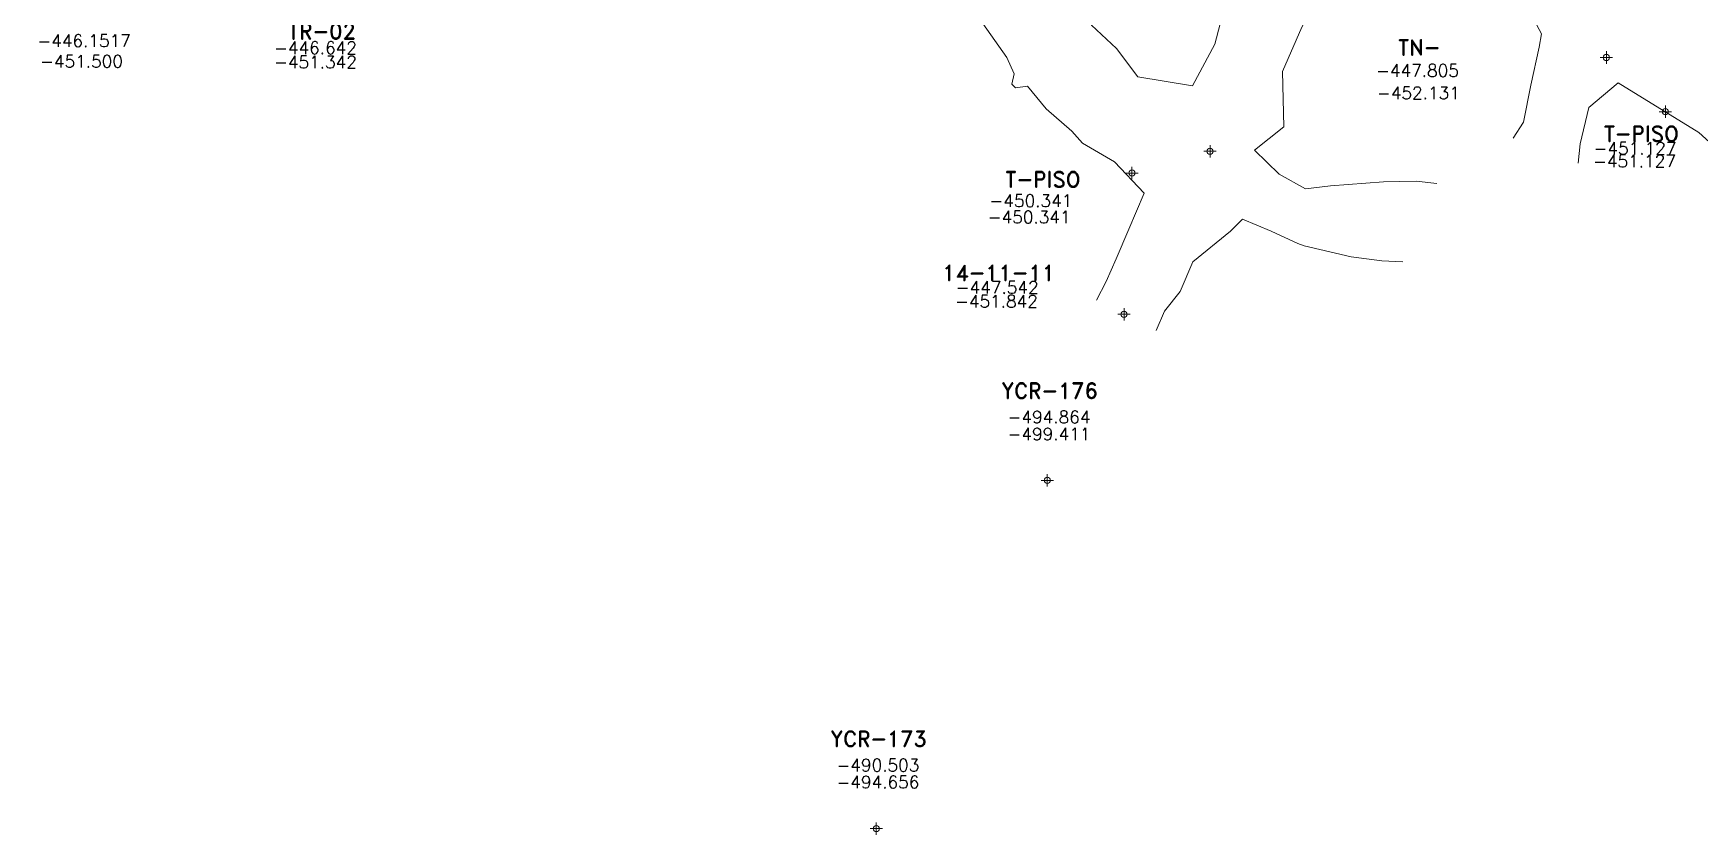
# Model space of a CAD drawing. Extents: x 10550 to 11148, y 0 to 10023.
# Drawn here: x 10682.8 to 10817.3, y 9744.7 to 9809.4 of the extents above; entities that cross this region are included whole.
import ezdxf
from ezdxf.enums import TextEntityAlignment as Align

# ---------------------------------------------------------------- set-up
doc = ezdxf.new("R2010")
doc.units = 0
doc.header["$MEASUREMENT"] = 0
doc.header["$PDMODE"] = 34
doc.header["$PDSIZE"] = 0.5
for name, color, linetype in [('F-510-7775-E-FIC', 104, 'Continuous'), ('F-510-7775-E-SCR', 102, 'Continuous'), ('F-510-7782-W-SCR', 5, 'Continuous'), ('F-510-7784-E-SCR', 152, 'Continuous'), ('F-510-7790-W-FIC', 154, 'Continuous'), ('F-510-7790-W-SCR', 154, 'Continuous'), ('proy2d', 80, 'Continuous')]:
    doc.layers.add(name, color=color, linetype=linetype)
doc.styles.add('ROMAND', font='romand', dxfattribs={"width": 0.7})
doc.styles.add('ROMANS', font='romans.shx', dxfattribs={"width": 1.65})

# ---------------------------------------------------------------- blocks, each defined once
blk = doc.blocks.new('F2')
at = {"lineweight": 0}
blk.add_point((0, 0), dxfattribs=at)
at = {"lineweight": 0, "style": 'ROMAND'}
for tag, height, p in [('NOMBRE', 1.25, (0.2, 6.62)), ('CIELO', 1, (0.14, 4.62)), ('PISO', 1, (0.14, 3.25))]:
    blk.add_attdef(tag, text='', height=height, dxfattribs=at).set_placement(p, align=Align.CENTER)
at = {"lineweight": 0, "style": 'ROMANS', "flags": 1}
for tag, p in [('MINA', (-0.07, -3.26)), ('LOCALIZACION', (-0.07, -4.93)), ('ESTRUCTURA', (-0.07, -6.62)), ('NIVEL', (-0.07, -8.29)), ('OBRA', (-0.07, -10.12)), ('FECHA', (-0.07, -11.79)), ('ATRAS', (-0.07, -13.48)), ('TOPOGRAFO', (2.67, -15.3))]:
    blk.add_attdef(tag, text='', height=1.25, dxfattribs=at).set_placement(p, align=Align.CENTER)

msp = doc.modelspace()

# ---------------------------------------------------------------- linework, layer by layer
at = {"layer": 'F-510-7775-E-SCR', "color": 3, "linetype": 'Continuous', "lineweight": 0}
for points in [[(10804.36, 9808.31, -447.63), (10804.36, 9808.31, -447.63), (10804.55, 9809.4, -446.64), (10803.23, 9811.85, -446.72), (10800.45, 9813.83, -447.29), (10799.43, 9816.03, -447.38), (10798.13, 9817.27, -446.56), (10796.33, 9818.55, -446.95), (10795.03, 9817.96, -447.24), (10792.99, 9819.57, -447.22), (10792.76, 9819.77, -447.22)], [(10804.36, 9808.31, -452.53), (10804.36, 9808.31, -452.53), (10804.55, 9809.4, -452.54), (10803.23, 9811.85, -452.12), (10800.45, 9813.83, -451.89), (10799.43, 9816.03, -451.88), (10798.13, 9817.27, -451.76), (10796.33, 9818.55, -451.85), (10795.03, 9817.96, -451.94), (10792.99, 9819.57, -452.02), (10792.76, 9819.77, -452.02)], [(10802.28, 9800.97, -447.07), (10803.1, 9802.26, -447.06), (10803.71, 9805.24, -446.64), (10804.36, 9808.31, -447.63)], [(10802.28, 9800.97, -452.17), (10803.1, 9802.26, -452.16), (10803.71, 9805.24, -452.44), (10804.36, 9808.31, -452.53)], [(10807.51, 9798.95, -447.07), (10807.67, 9800.5, -447.06), (10808.38, 9803.44, -446.64), (10810.76, 9805.44, -448.33)], [(10807.51, 9798.95, -452.17), (10807.67, 9800.5, -452.16), (10808.38, 9803.44, -452.44), (10810.76, 9805.44, -452.63)], [(10820.17, 9798.78, -447.96), (10817.26, 9801.43, -448.29), (10817.26, 9801.43, -448.29), (10810.76, 9805.44, -448.33), (10810.76, 9805.44, -448.33), (10810.76, 9805.44, -448.33)], [(10820.17, 9798.78, -452.56), (10817.26, 9801.43, -453.19), (10817.26, 9801.43, -453.19), (10810.76, 9805.44, -452.63), (10810.76, 9805.44, -452.63)]]:
    msp.add_polyline3d(points, dxfattribs=at)
at = {"layer": 'F-510-7782-W-SCR', "color": 5, "linetype": 'Continuous', "lineweight": 0, "flags": 128}
for points, elevation in [([(10778.18, 9808.56), (10779.17, 9812.37), (10781.38, 9816.22), (10782.87, 9819.93), (10782.87, 9819.93), (10783.54, 9823.98), (10783.16, 9825.7), (10780.52, 9828.19), (10777.23, 9830.8), (10772.76, 9832.86), (10771.1, 9834.79), (10771.08, 9834.8)], -445.2), ([(10792.76, 9819.77), (10789.36, 9817.31), (10787.31, 9813.83), (10785.2, 9809.93), (10783.65, 9806.35), (10783.65, 9806.35)], -448.33)]:
    msp.add_lwpolyline(points, dxfattribs=dict(at, elevation=elevation))
at = {"layer": 'F-510-7782-W-SCR', "color": 5, "linetype": 'Continuous', "lineweight": 0}
for points in [[(10776.38, 9805.2, -450.97), (10778.18, 9808.57, -451.05)], [(10776.38, 9805.2, -447.17), (10778.18, 9808.56, -445.2)], [(10781.39, 9799.99, -450.98), (10783.77, 9801.88, -450.97), (10783.65, 9806.36, -451.05)], [(10781.39, 9799.99, -446.48), (10783.77, 9801.88, -447.17), (10783.65, 9806.35, -448.33)], [(10768.63, 9787.88, -447.54), (10769.41, 9789.39, -447.38), (10770.23, 9791.22, -447.21), (10771.24, 9793.62, -447.12), (10772.49, 9796.53, -447.28)], [(10768.63, 9787.88, -451.84), (10769.41, 9789.39, -451.88), (10770.23, 9791.22, -451.81), (10771.24, 9793.62, -451.72), (10772.49, 9796.53, -450.98)], [(10773.44, 9785.42, -447.54), (10774.13, 9786.98, -447.38), (10775.39, 9788.58, -447.21), (10776.4, 9790.98, -447.12), (10779.46, 9793.45, -447.1)], [(10773.44, 9785.42, -451.84), (10774.13, 9786.98, -451.88), (10775.39, 9788.58, -451.81), (10776.4, 9790.98, -451.72), (10779.46, 9793.45, -451.5)]]:
    msp.add_polyline3d(points, dxfattribs=at)
at = {"layer": 'F-510-7784-E-SCR', "linetype": 'Continuous', "lineweight": 0}
for points in [[(10787.53, 9797.12, -451.24), (10785.51, 9796.86, -450.68), (10783.39, 9798.06, -450.88), (10781.39, 9799.99, -450.98)], [(10796.12, 9797.31, -445.97), (10794.45, 9797.49, -445.78), (10791.81, 9797.43, -445.7), (10787.53, 9797.12, -447.04)], [(10796.12, 9797.31, -451.27), (10794.45, 9797.49, -451.38), (10791.81, 9797.43, -451.4), (10787.53, 9797.12, -451.24)], [(10785.41, 9792.26, -447.04), (10784.9, 9792.46, -446.68), (10782.73, 9793.45, -446.68), (10780.43, 9794.42, -446.58), (10779.46, 9793.45, -447.1)], [(10785.41, 9792.26, -451.24), (10784.9, 9792.46, -450.68), (10782.73, 9793.45, -450.68), (10780.43, 9794.42, -450.88), (10779.46, 9793.45, -451.5)], [(10793.36, 9790.98, -445.97), (10791.66, 9791.07, -445.78), (10789.18, 9791.38, -445.7), (10785.41, 9792.26, -447.04)], [(10793.36, 9790.98, -451.27), (10791.66, 9791.07, -451.38), (10789.18, 9791.38, -451.4), (10785.41, 9792.26, -451.24)]]:
    msp.add_polyline3d(points, dxfattribs=at)
at = {"layer": 'F-510-7790-W-SCR', "color": 154, "linetype": 'Continuous', "lineweight": 0}
for points in [[(10741.28, 9823.96, -447.59), (10745.77, 9821.07, -446.59), (10748.3, 9819.72, -446.34), (10751.28, 9817.98, -447.68), (10753.28, 9815.24, -446.91), (10756.36, 9813.55, -447.15), (10759.12, 9810.69, -446.67), (10761.38, 9807.47, -447.2), (10761.98, 9806.17, -447.48), (10761.81, 9805.32, -447.47), (10762.1, 9805.04, -447.26)], [(10741.28, 9823.96, -452.39), (10745.77, 9821.07, -451.99), (10748.3, 9819.72, -451.74), (10751.28, 9817.98, -451.78), (10753.28, 9815.24, -451.81), (10756.36, 9813.55, -451.85), (10759.12, 9810.69, -451.57), (10761.38, 9807.47, -451.8), (10761.98, 9806.17, -451.48), (10761.81, 9805.32, -451.47), (10762.1, 9805.04, -451.46)], [(10768.41, 9812.52, -447.26), (10768.22, 9810.1, -446.88), (10770.26, 9808.2, -447.08), (10771.97, 9805.91, -447.69)], [(10768.41, 9812.52, -451.46), (10768.22, 9810.1, -451.68), (10770.26, 9808.2, -451.58), (10771.97, 9805.91, -451.59)], [(10762.1, 9805.04, -447.26), (10763.05, 9805.17, -446.45), (10764.56, 9803.33, -446.88), (10766.64, 9801.52, -447.08), (10767.49, 9800.56, -446.46)], [(10762.1, 9805.04, -451.46), (10763.05, 9805.17, -451.55), (10764.56, 9803.33, -451.68), (10766.64, 9801.52, -451.58), (10767.49, 9800.56, -451.06)], [(10771.97, 9805.91, -447.69), (10776.38, 9805.2, -447.17), (10776.38, 9805.2, -447.17)], [(10771.97, 9805.91, -451.59), (10776.38, 9805.2, -450.97), (10776.38, 9805.2, -450.97)], [(10767.49, 9800.56, -446.46), (10770.09, 9799.06, -447.34), (10772.49, 9796.53, -447.28)], [(10767.49, 9800.56, -451.06), (10770.09, 9799.06, -451.04), (10772.49, 9796.53, -450.98)]]:
    msp.add_polyline3d(points, dxfattribs=at)

# ---------------------------------------------------------------- block references
at = {"color": 4, "linetype": 'Continuous', "lineweight": 0}
for p, values in [((10764.66, 9773.32, -494.86), {'NOMBRE': 'YCR-176', 'CIELO': '-494.864', 'PISO': '-499.411'}), ((10750.85, 9745.2, -490.5), {'NOMBRE': 'YCR-173', 'CIELO': '-490.503', 'PISO': '-494.656'})]:
    msp.add_blockref('F2', p, dxfattribs=at).add_auto_attribs(values)
at = {"layer": 'F-510-7775-E-FIC', "linetype": 'Continuous', "lineweight": 0}
ref = msp.add_blockref('F2', (10809.8, 9807.48, -447.8), dxfattribs=at)
ref.add_attrib('NOMBRE', 'TN-', dxfattribs={"layer": '0', "lineweight": 0, "height": 1.25, "style": 'ROMAND'}).set_placement((10794.69, 9807.67, -447.8), align=Align.CENTER)
ref.add_attrib('CIELO', '-447.805', dxfattribs={"layer": '0', "lineweight": 0, "height": 1, "style": 'ROMAND'}).set_placement((10794.55, 9805.93, -447.8), align=Align.CENTER)
ref.add_attrib('PISO', '-452.131', dxfattribs={"layer": '0', "lineweight": 0, "height": 1, "style": 'ROMAND'}).set_placement((10794.62, 9804.12, -447.8), align=Align.CENTER)
ref = msp.add_blockref('F2', (10814.56, 9803.1), dxfattribs=at)
ref.add_attrib('NOMBRE', 'T-PISO', dxfattribs={"layer": '0', "lineweight": 0, "height": 1.25, "style": 'ROMAND'}).set_placement((10812.61, 9800.69), align=Align.CENTER)
ref.add_attrib('CIELO', '-451.127', dxfattribs={"layer": '0', "lineweight": 0, "height": 1, "style": 'ROMAND'}).set_placement((10812.11, 9799.64), align=Align.CENTER)
ref.add_attrib('PISO', '-451.127', dxfattribs={"layer": '0', "lineweight": 0, "height": 1, "style": 'ROMAND'}).set_placement((10812.07, 9798.61), align=Align.CENTER)
at = {"layer": 'F-510-7790-W-FIC', "color": 2, "linetype": 'Continuous', "lineweight": 0}
ref = msp.add_blockref('F2', (10696.86, 9819.08, -44.15), dxfattribs=at)
ref.add_attrib('NOMBRE', 'JCR-1249', dxfattribs={"layer": '0', "lineweight": 0, "height": 1.25, "style": 'ROMAND'}).set_placement((10687, 9810.31, -44.15), align=Align.CENTER)
ref.add_attrib('CIELO', '-446.1517', dxfattribs={"layer": '0', "lineweight": 0, "height": 1, "style": 'ROMAND'}).set_placement((10686.9, 9808.33, -44.15), align=Align.CENTER)
ref.add_attrib('PISO', '-451.500', dxfattribs={"layer": '0', "lineweight": 0, "height": 1, "style": 'ROMAND'}).set_placement((10686.69, 9806.67, -44.15), align=Align.CENTER)
ref = msp.add_blockref('F2', (10701.95, 9815.99, -446.64), dxfattribs=at)
ref.add_attrib('NOMBRE', 'TR-02', dxfattribs={"layer": '0', "lineweight": 0, "height": 1.25, "style": 'ROMAND'}).set_placement((10706.09, 9808.97, -446.64), align=Align.CENTER)
ref.add_attrib('CIELO', '-446.642', dxfattribs={"layer": '0', "lineweight": 0, "height": 1, "style": 'ROMAND'}).set_placement((10705.58, 9807.76, -446.64), align=Align.CENTER)
ref.add_attrib('PISO', '-451.342', dxfattribs={"layer": '0', "lineweight": 0, "height": 1, "style": 'ROMAND'}).set_placement((10705.58, 9806.61, -446.64), align=Align.CENTER)
ref = msp.add_blockref('F2', (10771.49, 9798.15, -450.34), dxfattribs=at)
ref.add_attrib('NOMBRE', 'T-PISO', dxfattribs={"layer": '0', "lineweight": 0, "height": 1.25, "style": 'ROMAND'}).set_placement((10764.3, 9797.01, -450.34), align=Align.CENTER)
ref.add_attrib('CIELO', '-450.341', dxfattribs={"layer": '0', "lineweight": 0, "height": 1, "style": 'ROMAND'}).set_placement((10763.34, 9795.41, -450.34), align=Align.CENTER)
ref.add_attrib('PISO', '-450.341', dxfattribs={"layer": '0', "lineweight": 0, "height": 1, "style": 'ROMAND'}).set_placement((10763.2, 9794.09, -450.34), align=Align.CENTER)
ref = msp.add_blockref('F2', (10770.86, 9786.74, -447.54), dxfattribs=at)
ref.add_attrib('NOMBRE', '14-11-11', dxfattribs={"layer": '0', "lineweight": 0, "height": 1.25, "style": 'ROMAND'}).set_placement((10760.73, 9789.46, -447.54), align=Align.CENTER)
ref.add_attrib('CIELO', '-447.542', dxfattribs={"layer": '0', "lineweight": 0, "height": 1, "style": 'ROMAND'}).set_placement((10760.62, 9788.41, -447.54), align=Align.CENTER)
ref.add_attrib('PISO', '-451.842', dxfattribs={"layer": '0', "lineweight": 0, "height": 1, "style": 'ROMAND'}).set_placement((10760.56, 9787.29, -447.54), align=Align.CENTER)
at = {"layer": 'proy2d', "linetype": 'Continuous', "lineweight": 0}
ref = msp.add_blockref('F2', (10777.8, 9799.91, -446.9), dxfattribs=at)
ref.add_attrib('NOMBRE', 'JCR-12', dxfattribs={"layer": '0', "lineweight": 0, "height": 1.25, "style": 'ROMAND'}).set_placement((10773.55, 9814.18, -446.9), align=Align.CENTER)
ref.add_attrib('CIELO', '-446.903', dxfattribs={"layer": '0', "lineweight": 0, "height": 1, "style": 'ROMAND'}).set_placement((10773.55, 9812.07, -446.9), align=Align.CENTER)
ref.add_attrib('PISO', '-451.103', dxfattribs={"layer": '0', "lineweight": 0, "height": 1, "style": 'ROMAND'}).set_placement((10773.55, 9810.55, -446.9), align=Align.CENTER)

doc.saveas('drawing.dxf')
